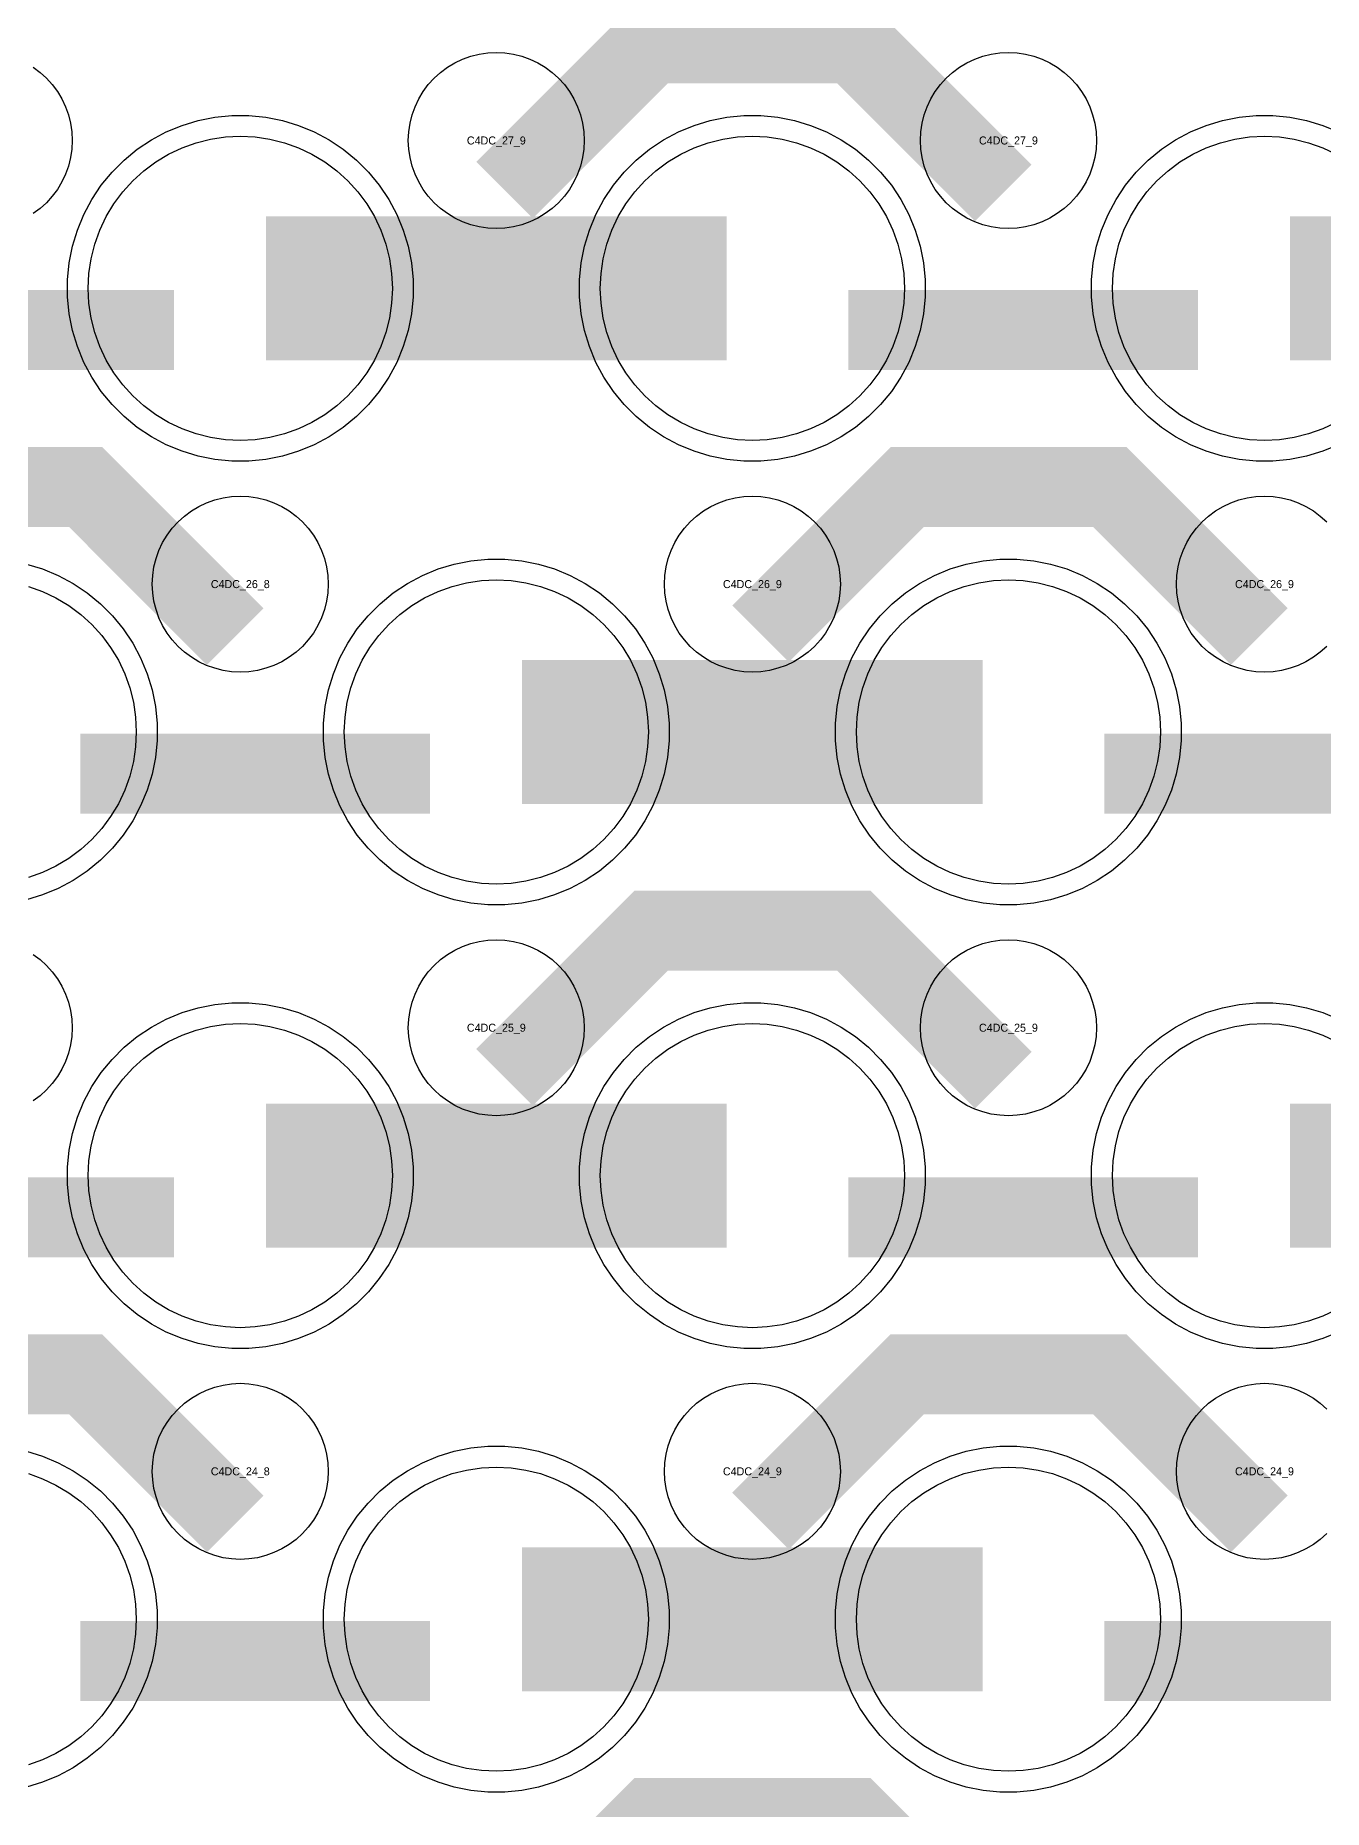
# Model space of a CAD drawing. Extents: x -11880 to 11880, y -14992 to 14992.
# Drawn here: x -9264 to -8862, y -11573 to -11019 of the extents above; entities that cross this region are included whole.
import ezdxf
from ezdxf.enums import TextEntityAlignment as Align

# ---------------------------------------------------------------- set-up
doc = ezdxf.new("R2010")
doc.units = 0
doc.header["$MEASUREMENT"] = 0
for name, color, linetype in [('GDS_775_DT_237', 138, 'CONTINUOUS'), ('RDL1_FS', 34, 'CONTINUOUS'), ('RDL_BS', 160, 'CONTINUOUS')]:
    doc.layers.add(name, color=color, linetype=linetype)

msp = doc.modelspace()

# ---------------------------------------------------------------- linework, layer by layer
at = {"layer": 'RDL1_FS', "color": 240, "true_color": 0xed1f24}
for points in [[(-9200, -11145.844), (-9204.657, -11145.615), (-9209.268, -11144.931), (-9213.791, -11143.799), (-9218.181, -11142.227), (-9222.395, -11140.235), (-9226.395, -11137.837), (-9230.14, -11135.059), (-9233.594, -11131.929), (-9236.724, -11128.475), (-9239.502, -11124.73), (-9241.9, -11120.73), (-9243.892, -11116.516), (-9245.464, -11112.126), (-9246.596, -11107.603), (-9247.28, -11102.992), (-9247.509, -11098.335), (-9247.28, -11093.678), (-9246.596, -11089.067), (-9245.464, -11084.544), (-9243.892, -11080.154), (-9241.9, -11075.94), (-9239.502, -11071.94), (-9236.724, -11068.195), (-9233.594, -11064.741), (-9230.14, -11061.611), (-9226.395, -11058.833), (-9222.395, -11056.435), (-9218.181, -11054.443), (-9213.791, -11052.871), (-9209.268, -11051.739), (-9204.657, -11051.055), (-9200, -11050.826), (-9195.343, -11051.055), (-9190.732, -11051.739), (-9186.209, -11052.871), (-9181.819, -11054.443), (-9177.605, -11056.435), (-9173.605, -11058.833), (-9169.86, -11061.611), (-9166.406, -11064.741), (-9163.276, -11068.195), (-9160.498, -11071.94), (-9158.1, -11075.94), (-9156.108, -11080.154), (-9154.536, -11084.544), (-9153.404, -11089.067), (-9152.72, -11093.678), (-9152.491, -11098.335), (-9152.72, -11102.992), (-9153.404, -11107.603), (-9154.536, -11112.126), (-9156.108, -11116.516), (-9158.1, -11120.73), (-9160.498, -11124.73), (-9163.276, -11128.475), (-9166.406, -11131.929), (-9169.86, -11135.059), (-9173.605, -11137.837), (-9177.605, -11140.235), (-9181.819, -11142.227), (-9186.209, -11143.799), (-9190.732, -11144.931), (-9195.343, -11145.615)], [(-9040, -11145.844), (-9044.657, -11145.615), (-9049.268, -11144.931), (-9053.791, -11143.799), (-9058.181, -11142.227), (-9062.395, -11140.235), (-9066.395, -11137.837), (-9070.14, -11135.059), (-9073.594, -11131.929), (-9076.724, -11128.475), (-9079.502, -11124.73), (-9081.9, -11120.73), (-9083.892, -11116.516), (-9085.464, -11112.126), (-9086.596, -11107.603), (-9087.28, -11102.992), (-9087.509, -11098.335), (-9087.28, -11093.678), (-9086.596, -11089.067), (-9085.464, -11084.544), (-9083.892, -11080.154), (-9081.9, -11075.94), (-9079.502, -11071.94), (-9076.724, -11068.195), (-9073.594, -11064.741), (-9070.14, -11061.611), (-9066.395, -11058.833), (-9062.395, -11056.435), (-9058.181, -11054.443), (-9053.791, -11052.871), (-9049.268, -11051.739), (-9044.657, -11051.055), (-9040, -11050.826), (-9035.343, -11051.055), (-9030.732, -11051.739), (-9026.209, -11052.871), (-9021.819, -11054.443), (-9017.605, -11056.435), (-9013.605, -11058.833), (-9009.86, -11061.611), (-9006.406, -11064.741), (-9003.276, -11068.195), (-9000.498, -11071.94), (-8998.1, -11075.94), (-8996.108, -11080.154), (-8994.536, -11084.544), (-8993.404, -11089.067), (-8992.72, -11093.678), (-8992.491, -11098.335), (-8992.72, -11102.992), (-8993.404, -11107.603), (-8994.536, -11112.126), (-8996.108, -11116.516), (-8998.1, -11120.73), (-9000.498, -11124.73), (-9003.276, -11128.475), (-9006.406, -11131.929), (-9009.86, -11135.059), (-9013.605, -11137.837), (-9017.605, -11140.235), (-9021.819, -11142.227), (-9026.209, -11143.799), (-9030.732, -11144.931), (-9035.343, -11145.615)], [(-9120, -11284.409), (-9124.657, -11284.18), (-9129.268, -11283.496), (-9133.791, -11282.364), (-9138.181, -11280.792), (-9142.395, -11278.8), (-9146.395, -11276.402), (-9150.14, -11273.624), (-9153.594, -11270.494), (-9156.724, -11267.04), (-9159.502, -11263.295), (-9161.9, -11259.295), (-9163.892, -11255.081), (-9165.464, -11250.691), (-9166.596, -11246.168), (-9167.28, -11241.557), (-9167.509, -11236.9), (-9167.28, -11232.243), (-9166.596, -11227.632), (-9165.464, -11223.109), (-9163.892, -11218.719), (-9161.9, -11214.505), (-9159.502, -11210.505), (-9156.724, -11206.76), (-9153.594, -11203.306), (-9150.14, -11200.176), (-9146.395, -11197.398), (-9142.395, -11195), (-9138.181, -11193.008), (-9133.791, -11191.436), (-9129.268, -11190.304), (-9124.657, -11189.62), (-9120, -11189.391), (-9115.343, -11189.62), (-9110.732, -11190.304), (-9106.209, -11191.436), (-9101.819, -11193.008), (-9097.605, -11195), (-9093.605, -11197.398), (-9089.86, -11200.176), (-9086.406, -11203.306), (-9083.276, -11206.76), (-9080.498, -11210.505), (-9078.1, -11214.505), (-9076.108, -11218.719), (-9074.536, -11223.109), (-9073.404, -11227.632), (-9072.72, -11232.243), (-9072.491, -11236.9), (-9072.72, -11241.557), (-9073.404, -11246.168), (-9074.536, -11250.691), (-9076.108, -11255.081), (-9078.1, -11259.295), (-9080.498, -11263.295), (-9083.276, -11267.04), (-9086.406, -11270.494), (-9089.86, -11273.624), (-9093.605, -11276.402), (-9097.605, -11278.8), (-9101.819, -11280.792), (-9106.209, -11282.364), (-9110.732, -11283.496), (-9115.343, -11284.18)], [(-8960, -11284.409), (-8964.657, -11284.18), (-8969.268, -11283.496), (-8973.791, -11282.364), (-8978.181, -11280.792), (-8982.395, -11278.8), (-8986.395, -11276.402), (-8990.14, -11273.624), (-8993.594, -11270.494), (-8996.724, -11267.04), (-8999.502, -11263.295), (-9001.9, -11259.295), (-9003.892, -11255.081), (-9005.464, -11250.691), (-9006.596, -11246.168), (-9007.28, -11241.557), (-9007.509, -11236.9), (-9007.28, -11232.243), (-9006.596, -11227.632), (-9005.464, -11223.109), (-9003.892, -11218.719), (-9001.9, -11214.505), (-8999.502, -11210.505), (-8996.724, -11206.76), (-8993.594, -11203.306), (-8990.14, -11200.176), (-8986.395, -11197.398), (-8982.395, -11195), (-8978.181, -11193.008), (-8973.791, -11191.436), (-8969.268, -11190.304), (-8964.657, -11189.62), (-8960, -11189.391), (-8955.343, -11189.62), (-8950.732, -11190.304), (-8946.209, -11191.436), (-8941.819, -11193.008), (-8937.605, -11195), (-8933.605, -11197.398), (-8929.86, -11200.176), (-8926.406, -11203.306), (-8923.276, -11206.76), (-8920.498, -11210.505), (-8918.1, -11214.505), (-8916.108, -11218.719), (-8914.536, -11223.109), (-8913.404, -11227.632), (-8912.72, -11232.243), (-8912.491, -11236.9), (-8912.72, -11241.557), (-8913.404, -11246.168), (-8914.536, -11250.691), (-8916.108, -11255.081), (-8918.1, -11259.295), (-8920.498, -11263.295), (-8923.276, -11267.04), (-8926.406, -11270.494), (-8929.86, -11273.624), (-8933.605, -11276.402), (-8937.605, -11278.8), (-8941.819, -11280.792), (-8946.209, -11282.364), (-8950.732, -11283.496), (-8955.343, -11284.18)], [(-9200, -11422.969), (-9204.657, -11422.74), (-9209.268, -11422.056), (-9213.791, -11420.924), (-9218.181, -11419.352), (-9222.395, -11417.36), (-9226.395, -11414.962), (-9230.14, -11412.184), (-9233.594, -11409.054), (-9236.724, -11405.6), (-9239.502, -11401.855), (-9241.9, -11397.855), (-9243.892, -11393.641), (-9245.464, -11389.251), (-9246.596, -11384.728), (-9247.28, -11380.117), (-9247.509, -11375.46), (-9247.28, -11370.803), (-9246.596, -11366.192), (-9245.464, -11361.669), (-9243.892, -11357.279), (-9241.9, -11353.065), (-9239.502, -11349.065), (-9236.724, -11345.32), (-9233.594, -11341.866), (-9230.14, -11338.736), (-9226.395, -11335.958), (-9222.395, -11333.56), (-9218.181, -11331.568), (-9213.791, -11329.996), (-9209.268, -11328.864), (-9204.657, -11328.18), (-9200, -11327.951), (-9195.343, -11328.18), (-9190.732, -11328.864), (-9186.209, -11329.996), (-9181.819, -11331.568), (-9177.605, -11333.56), (-9173.605, -11335.958), (-9169.86, -11338.736), (-9166.406, -11341.866), (-9163.276, -11345.32), (-9160.498, -11349.065), (-9158.1, -11353.065), (-9156.108, -11357.279), (-9154.536, -11361.669), (-9153.404, -11366.192), (-9152.72, -11370.803), (-9152.491, -11375.46), (-9152.72, -11380.117), (-9153.404, -11384.728), (-9154.536, -11389.251), (-9156.108, -11393.641), (-9158.1, -11397.855), (-9160.498, -11401.855), (-9163.276, -11405.6), (-9166.406, -11409.054), (-9169.86, -11412.184), (-9173.605, -11414.962), (-9177.605, -11417.36), (-9181.819, -11419.352), (-9186.209, -11420.924), (-9190.732, -11422.056), (-9195.343, -11422.74)], [(-9040, -11422.969), (-9044.657, -11422.74), (-9049.268, -11422.056), (-9053.791, -11420.924), (-9058.181, -11419.352), (-9062.395, -11417.36), (-9066.395, -11414.962), (-9070.14, -11412.184), (-9073.594, -11409.054), (-9076.724, -11405.6), (-9079.502, -11401.855), (-9081.9, -11397.855), (-9083.892, -11393.641), (-9085.464, -11389.251), (-9086.596, -11384.728), (-9087.28, -11380.117), (-9087.509, -11375.46), (-9087.28, -11370.803), (-9086.596, -11366.192), (-9085.464, -11361.669), (-9083.892, -11357.279), (-9081.9, -11353.065), (-9079.502, -11349.065), (-9076.724, -11345.32), (-9073.594, -11341.866), (-9070.14, -11338.736), (-9066.395, -11335.958), (-9062.395, -11333.56), (-9058.181, -11331.568), (-9053.791, -11329.996), (-9049.268, -11328.864), (-9044.657, -11328.18), (-9040, -11327.951), (-9035.343, -11328.18), (-9030.732, -11328.864), (-9026.209, -11329.996), (-9021.819, -11331.568), (-9017.605, -11333.56), (-9013.605, -11335.958), (-9009.86, -11338.736), (-9006.406, -11341.866), (-9003.276, -11345.32), (-9000.498, -11349.065), (-8998.1, -11353.065), (-8996.108, -11357.279), (-8994.536, -11361.669), (-8993.404, -11366.192), (-8992.72, -11370.803), (-8992.491, -11375.46), (-8992.72, -11380.117), (-8993.404, -11384.728), (-8994.536, -11389.251), (-8996.108, -11393.641), (-8998.1, -11397.855), (-9000.498, -11401.855), (-9003.276, -11405.6), (-9006.406, -11409.054), (-9009.86, -11412.184), (-9013.605, -11414.962), (-9017.605, -11417.36), (-9021.819, -11419.352), (-9026.209, -11420.924), (-9030.732, -11422.056), (-9035.343, -11422.74)], [(-9120, -11561.534), (-9124.657, -11561.305), (-9129.268, -11560.621), (-9133.791, -11559.489), (-9138.181, -11557.917), (-9142.395, -11555.925), (-9146.395, -11553.527), (-9150.14, -11550.749), (-9153.594, -11547.619), (-9156.724, -11544.165), (-9159.502, -11540.42), (-9161.9, -11536.42), (-9163.892, -11532.206), (-9165.464, -11527.816), (-9166.596, -11523.293), (-9167.28, -11518.682), (-9167.509, -11514.025), (-9167.28, -11509.368), (-9166.596, -11504.757), (-9165.464, -11500.234), (-9163.892, -11495.844), (-9161.9, -11491.63), (-9159.502, -11487.63), (-9156.724, -11483.885), (-9153.594, -11480.431), (-9150.14, -11477.301), (-9146.395, -11474.523), (-9142.395, -11472.125), (-9138.181, -11470.133), (-9133.791, -11468.561), (-9129.268, -11467.429), (-9124.657, -11466.745), (-9120, -11466.516), (-9115.343, -11466.745), (-9110.732, -11467.429), (-9106.209, -11468.561), (-9101.819, -11470.133), (-9097.605, -11472.125), (-9093.605, -11474.523), (-9089.86, -11477.301), (-9086.406, -11480.431), (-9083.276, -11483.885), (-9080.498, -11487.63), (-9078.1, -11491.63), (-9076.108, -11495.844), (-9074.536, -11500.234), (-9073.404, -11504.757), (-9072.72, -11509.368), (-9072.491, -11514.025), (-9072.72, -11518.682), (-9073.404, -11523.293), (-9074.536, -11527.816), (-9076.108, -11532.206), (-9078.1, -11536.42), (-9080.498, -11540.42), (-9083.276, -11544.165), (-9086.406, -11547.619), (-9089.86, -11550.749), (-9093.605, -11553.527), (-9097.605, -11555.925), (-9101.819, -11557.917), (-9106.209, -11559.489), (-9110.732, -11560.621), (-9115.343, -11561.305)], [(-8960, -11561.534), (-8964.657, -11561.305), (-8969.268, -11560.621), (-8973.791, -11559.489), (-8978.181, -11557.917), (-8982.395, -11555.925), (-8986.395, -11553.527), (-8990.14, -11550.749), (-8993.594, -11547.619), (-8996.724, -11544.165), (-8999.502, -11540.42), (-9001.9, -11536.42), (-9003.892, -11532.206), (-9005.464, -11527.816), (-9006.596, -11523.293), (-9007.28, -11518.682), (-9007.509, -11514.025), (-9007.28, -11509.368), (-9006.596, -11504.757), (-9005.464, -11500.234), (-9003.892, -11495.844), (-9001.9, -11491.63), (-8999.502, -11487.63), (-8996.724, -11483.885), (-8993.594, -11480.431), (-8990.14, -11477.301), (-8986.395, -11474.523), (-8982.395, -11472.125), (-8978.181, -11470.133), (-8973.791, -11468.561), (-8969.268, -11467.429), (-8964.657, -11466.745), (-8960, -11466.516), (-8955.343, -11466.745), (-8950.732, -11467.429), (-8946.209, -11468.561), (-8941.819, -11470.133), (-8937.605, -11472.125), (-8933.605, -11474.523), (-8929.86, -11477.301), (-8926.406, -11480.431), (-8923.276, -11483.885), (-8920.498, -11487.63), (-8918.1, -11491.63), (-8916.108, -11495.844), (-8914.536, -11500.234), (-8913.404, -11504.757), (-8912.72, -11509.368), (-8912.491, -11514.025), (-8912.72, -11518.682), (-8913.404, -11523.293), (-8914.536, -11527.816), (-8916.108, -11532.206), (-8918.1, -11536.42), (-8920.498, -11540.42), (-8923.276, -11544.165), (-8926.406, -11547.619), (-8929.86, -11550.749), (-8933.605, -11553.527), (-8937.605, -11555.925), (-8941.819, -11557.917), (-8946.209, -11559.489), (-8950.732, -11560.621), (-8955.343, -11561.305)]]:
    msp.add_lwpolyline(points, close=True, dxfattribs=at)
for points in [[(-8857.605, -11140.235), (-8861.819, -11142.227), (-8866.209, -11143.799), (-8870.732, -11144.931), (-8875.343, -11145.615), (-8880, -11145.844), (-8884.657, -11145.615), (-8889.268, -11144.931), (-8893.791, -11143.799), (-8898.181, -11142.227), (-8902.395, -11140.235), (-8906.395, -11137.837), (-8910.14, -11135.059), (-8913.594, -11131.929), (-8916.724, -11128.475), (-8919.502, -11124.73), (-8921.9, -11120.73), (-8923.892, -11116.516), (-8925.464, -11112.126), (-8926.596, -11107.603), (-8927.28, -11102.992), (-8927.509, -11098.335), (-8927.28, -11093.678), (-8926.596, -11089.067), (-8925.464, -11084.544), (-8923.892, -11080.154), (-8921.9, -11075.94), (-8919.502, -11071.94), (-8916.724, -11068.195), (-8913.594, -11064.741), (-8910.14, -11061.611), (-8906.395, -11058.833), (-8902.395, -11056.435), (-8898.181, -11054.443), (-8893.791, -11052.871), (-8889.268, -11051.739), (-8884.657, -11051.055), (-8880, -11050.826), (-8875.343, -11051.055), (-8870.732, -11051.739), (-8866.209, -11052.871), (-8861.819, -11054.443), (-8857.605, -11056.435)], [(-9266.209, -11191.436), (-9261.819, -11193.008), (-9257.605, -11195), (-9253.605, -11197.398), (-9249.86, -11200.176), (-9246.406, -11203.306), (-9243.276, -11206.76), (-9240.498, -11210.505), (-9238.1, -11214.505), (-9236.108, -11218.719), (-9234.536, -11223.109), (-9233.404, -11227.632), (-9232.72, -11232.243), (-9232.491, -11236.9), (-9232.72, -11241.557), (-9233.404, -11246.168), (-9234.536, -11250.691), (-9236.108, -11255.081), (-9238.1, -11259.295), (-9240.498, -11263.295), (-9243.276, -11267.04), (-9246.406, -11270.494), (-9249.86, -11273.624), (-9253.605, -11276.402), (-9257.605, -11278.8), (-9261.819, -11280.792), (-9266.209, -11282.364)], [(-8857.605, -11417.36), (-8861.819, -11419.352), (-8866.209, -11420.924), (-8870.732, -11422.056), (-8875.343, -11422.74), (-8880, -11422.969), (-8884.657, -11422.74), (-8889.268, -11422.056), (-8893.791, -11420.924), (-8898.181, -11419.352), (-8902.395, -11417.36), (-8906.395, -11414.962), (-8910.14, -11412.184), (-8913.594, -11409.054), (-8916.724, -11405.6), (-8919.502, -11401.855), (-8921.9, -11397.855), (-8923.892, -11393.641), (-8925.464, -11389.251), (-8926.596, -11384.728), (-8927.28, -11380.117), (-8927.509, -11375.46), (-8927.28, -11370.803), (-8926.596, -11366.192), (-8925.464, -11361.669), (-8923.892, -11357.279), (-8921.9, -11353.065), (-8919.502, -11349.065), (-8916.724, -11345.32), (-8913.594, -11341.866), (-8910.14, -11338.736), (-8906.395, -11335.958), (-8902.395, -11333.56), (-8898.181, -11331.568), (-8893.791, -11329.996), (-8889.268, -11328.864), (-8884.657, -11328.18), (-8880, -11327.951), (-8875.343, -11328.18), (-8870.732, -11328.864), (-8866.209, -11329.996), (-8861.819, -11331.568), (-8857.605, -11333.56)], [(-9266.209, -11468.561), (-9261.819, -11470.133), (-9257.605, -11472.125), (-9253.605, -11474.523), (-9249.86, -11477.301), (-9246.406, -11480.431), (-9243.276, -11483.885), (-9240.498, -11487.63), (-9238.1, -11491.63), (-9236.108, -11495.844), (-9234.536, -11500.234), (-9233.404, -11504.757), (-9232.72, -11509.368), (-9232.491, -11514.025), (-9232.72, -11518.682), (-9233.404, -11523.293), (-9234.536, -11527.816), (-9236.108, -11532.206), (-9238.1, -11536.42), (-9240.498, -11540.42), (-9243.276, -11544.165), (-9246.406, -11547.619), (-9249.86, -11550.749), (-9253.605, -11553.527), (-9257.605, -11555.925), (-9261.819, -11557.917), (-9266.209, -11559.489)]]:
    msp.add_lwpolyline(points, dxfattribs=at)
for points in [[(-9191.998, -11098.335, 45, 45, 0), (-9119.998, -11098.335, 45, 45, 0)], [(-9119.998, -11098.335, 45, 45, 0), (-9047.998, -11098.335, 45, 45, 0)], [(-8871.998, -11098.335, 45, 45, 0), (-8799.998, -11098.335, 45, 45, 0)], [(-9111.998, -11236.9, 45, 45, 0), (-9039.998, -11236.9, 45, 45, 0)], [(-9039.998, -11236.9, 45, 45, 0), (-8967.998, -11236.9, 45, 45, 0)], [(-9191.998, -11375.46, 45, 45, 0), (-9119.998, -11375.46, 45, 45, 0)], [(-9119.998, -11375.46, 45, 45, 0), (-9047.998, -11375.46, 45, 45, 0)], [(-8871.998, -11375.46, 45, 45, 0), (-8799.998, -11375.46, 45, 45, 0)], [(-9111.998, -11514.025, 45, 45, 0), (-9039.998, -11514.025, 45, 45, 0)], [(-9039.998, -11514.025, 45, 45, 0), (-8967.998, -11514.025, 45, 45, 0)]]:
    msp.add_lwpolyline(points, format="xyseb", dxfattribs=at)
at = {"layer": 'RDL_BS'}
for points in [[(-9117.438, -11067.649, 25, 25, 0), (-9071.623, -11021.834, 25, 25, 0), (-9038.07, -11021.834, 25, 25, 0)], [(-8961.599, -11068.548, 25, 25, 0), (-9008.313, -11021.834, 25, 25, 0), (-9038.071, -11021.834, 25, 25, 0)], [(-9201.599, -11207.113, 25, 25, 0), (-9248.313, -11160.399, 25, 25, 0), (-9278.071, -11160.399, 25, 25, 0)], [(-9037.438, -11206.214, 25, 25, 0), (-8991.623, -11160.399, 25, 25, 0), (-8958.07, -11160.399, 25, 25, 0)], [(-8881.599, -11207.113, 25, 25, 0), (-8928.313, -11160.399, 25, 25, 0), (-8958.071, -11160.399, 25, 25, 0)], [(-9117.438, -11344.774, 25, 25, 0), (-9071.623, -11298.959, 25, 25, 0), (-9038.07, -11298.959, 25, 25, 0)], [(-8961.599, -11345.673, 25, 25, 0), (-9008.313, -11298.959, 25, 25, 0), (-9038.071, -11298.959, 25, 25, 0)], [(-9201.599, -11484.238, 25, 25, 0), (-9248.313, -11437.524, 25, 25, 0), (-9278.071, -11437.524, 25, 25, 0)], [(-9037.438, -11483.339, 25, 25, 0), (-8991.623, -11437.524, 25, 25, 0), (-8958.07, -11437.524, 25, 25, 0)], [(-8881.599, -11484.238, 25, 25, 0), (-8928.313, -11437.524, 25, 25, 0), (-8958.071, -11437.524, 25, 25, 0)], [(-9117.438, -11621.904, 25, 25, 0), (-9071.623, -11576.089, 25, 25, 0), (-9038.07, -11576.089, 25, 25, 0)], [(-8961.599, -11622.803, 25, 25, 0), (-9008.313, -11576.089, 25, 25, 0), (-9038.071, -11576.089, 25, 25, 0)]]:
    msp.add_lwpolyline(points, format="xyseb", dxfattribs=at)
for points in [[(-9120, -11079.641), (-9122.693, -11079.509), (-9125.365, -11079.113), (-9127.984, -11078.456), (-9130.519, -11077.549), (-9132.956, -11076.397), (-9135.28, -11075.004), (-9137.443, -11073.401), (-9139.442, -11071.589), (-9141.254, -11069.59), (-9142.857, -11067.427), (-9144.25, -11065.103), (-9145.402, -11062.666), (-9146.309, -11060.131), (-9146.966, -11057.512), (-9147.362, -11054.84), (-9147.494, -11052.147), (-9147.362, -11049.454), (-9146.966, -11046.782), (-9146.309, -11044.163), (-9145.402, -11041.628), (-9144.25, -11039.191), (-9142.857, -11036.867), (-9141.254, -11034.704), (-9139.442, -11032.705), (-9137.443, -11030.893), (-9135.28, -11029.29), (-9132.956, -11027.897), (-9130.519, -11026.745), (-9127.984, -11025.838), (-9125.365, -11025.181), (-9122.693, -11024.785), (-9120, -11024.653), (-9117.307, -11024.785), (-9114.635, -11025.181), (-9112.016, -11025.838), (-9109.481, -11026.745), (-9107.044, -11027.897), (-9104.72, -11029.29), (-9102.557, -11030.893), (-9100.558, -11032.705), (-9098.746, -11034.704), (-9097.143, -11036.867), (-9095.75, -11039.191), (-9094.598, -11041.628), (-9093.691, -11044.163), (-9093.034, -11046.782), (-9092.638, -11049.454), (-9092.506, -11052.147), (-9092.638, -11054.84), (-9093.034, -11057.512), (-9093.691, -11060.131), (-9094.598, -11062.666), (-9095.75, -11065.103), (-9097.143, -11067.427), (-9098.746, -11069.59), (-9100.558, -11071.589), (-9102.557, -11073.401), (-9104.72, -11075.004), (-9107.044, -11076.397), (-9109.481, -11077.549), (-9112.016, -11078.456), (-9114.635, -11079.113), (-9117.307, -11079.509)], [(-8960, -11079.641), (-8962.693, -11079.509), (-8965.365, -11079.113), (-8967.984, -11078.456), (-8970.519, -11077.549), (-8972.956, -11076.397), (-8975.28, -11075.004), (-8977.443, -11073.401), (-8979.442, -11071.589), (-8981.254, -11069.59), (-8982.857, -11067.427), (-8984.25, -11065.103), (-8985.402, -11062.666), (-8986.309, -11060.131), (-8986.966, -11057.512), (-8987.362, -11054.84), (-8987.494, -11052.147), (-8987.362, -11049.454), (-8986.966, -11046.782), (-8986.309, -11044.163), (-8985.402, -11041.628), (-8984.25, -11039.191), (-8982.857, -11036.867), (-8981.254, -11034.704), (-8979.442, -11032.705), (-8977.443, -11030.893), (-8975.28, -11029.29), (-8972.956, -11027.897), (-8970.519, -11026.745), (-8967.984, -11025.838), (-8965.365, -11025.181), (-8962.693, -11024.785), (-8960, -11024.653), (-8957.307, -11024.785), (-8954.635, -11025.181), (-8952.016, -11025.838), (-8949.481, -11026.745), (-8947.044, -11027.897), (-8944.72, -11029.29), (-8942.557, -11030.893), (-8940.558, -11032.705), (-8938.746, -11034.704), (-8937.143, -11036.867), (-8935.75, -11039.191), (-8934.598, -11041.628), (-8933.691, -11044.163), (-8933.034, -11046.782), (-8932.638, -11049.454), (-8932.506, -11052.147), (-8932.638, -11054.84), (-8933.034, -11057.512), (-8933.691, -11060.131), (-8934.598, -11062.666), (-8935.75, -11065.103), (-8937.143, -11067.427), (-8938.746, -11069.59), (-8940.558, -11071.589), (-8942.557, -11073.401), (-8944.72, -11075.004), (-8947.044, -11076.397), (-8949.481, -11077.549), (-8952.016, -11078.456), (-8954.635, -11079.113), (-8957.307, -11079.509)], [(-9200, -11218.206), (-9202.693, -11218.074), (-9205.365, -11217.678), (-9207.984, -11217.021), (-9210.519, -11216.114), (-9212.956, -11214.962), (-9215.28, -11213.569), (-9217.443, -11211.966), (-9219.442, -11210.154), (-9221.254, -11208.155), (-9222.857, -11205.992), (-9224.25, -11203.668), (-9225.402, -11201.231), (-9226.309, -11198.696), (-9226.966, -11196.077), (-9227.362, -11193.405), (-9227.494, -11190.712), (-9227.362, -11188.019), (-9226.966, -11185.347), (-9226.309, -11182.728), (-9225.402, -11180.193), (-9224.25, -11177.756), (-9222.857, -11175.432), (-9221.254, -11173.269), (-9219.442, -11171.27), (-9217.443, -11169.458), (-9215.28, -11167.855), (-9212.956, -11166.462), (-9210.519, -11165.31), (-9207.984, -11164.403), (-9205.365, -11163.746), (-9202.693, -11163.35), (-9200, -11163.218), (-9197.307, -11163.35), (-9194.635, -11163.746), (-9192.016, -11164.403), (-9189.481, -11165.31), (-9187.044, -11166.462), (-9184.72, -11167.855), (-9182.557, -11169.458), (-9180.558, -11171.27), (-9178.746, -11173.269), (-9177.143, -11175.432), (-9175.75, -11177.756), (-9174.598, -11180.193), (-9173.691, -11182.728), (-9173.034, -11185.347), (-9172.638, -11188.019), (-9172.506, -11190.712), (-9172.638, -11193.405), (-9173.034, -11196.077), (-9173.691, -11198.696), (-9174.598, -11201.231), (-9175.75, -11203.668), (-9177.143, -11205.992), (-9178.746, -11208.155), (-9180.558, -11210.154), (-9182.557, -11211.966), (-9184.72, -11213.569), (-9187.044, -11214.962), (-9189.481, -11216.114), (-9192.016, -11217.021), (-9194.635, -11217.678), (-9197.307, -11218.074)], [(-9040, -11218.206), (-9042.693, -11218.074), (-9045.365, -11217.678), (-9047.984, -11217.021), (-9050.519, -11216.114), (-9052.956, -11214.962), (-9055.28, -11213.569), (-9057.443, -11211.966), (-9059.442, -11210.154), (-9061.254, -11208.155), (-9062.857, -11205.992), (-9064.25, -11203.668), (-9065.402, -11201.231), (-9066.309, -11198.696), (-9066.966, -11196.077), (-9067.362, -11193.405), (-9067.494, -11190.712), (-9067.362, -11188.019), (-9066.966, -11185.347), (-9066.309, -11182.728), (-9065.402, -11180.193), (-9064.25, -11177.756), (-9062.857, -11175.432), (-9061.254, -11173.269), (-9059.442, -11171.27), (-9057.443, -11169.458), (-9055.28, -11167.855), (-9052.956, -11166.462), (-9050.519, -11165.31), (-9047.984, -11164.403), (-9045.365, -11163.746), (-9042.693, -11163.35), (-9040, -11163.218), (-9037.307, -11163.35), (-9034.635, -11163.746), (-9032.016, -11164.403), (-9029.481, -11165.31), (-9027.044, -11166.462), (-9024.72, -11167.855), (-9022.557, -11169.458), (-9020.558, -11171.27), (-9018.746, -11173.269), (-9017.143, -11175.432), (-9015.75, -11177.756), (-9014.598, -11180.193), (-9013.691, -11182.728), (-9013.034, -11185.347), (-9012.638, -11188.019), (-9012.506, -11190.712), (-9012.638, -11193.405), (-9013.034, -11196.077), (-9013.691, -11198.696), (-9014.598, -11201.231), (-9015.75, -11203.668), (-9017.143, -11205.992), (-9018.746, -11208.155), (-9020.558, -11210.154), (-9022.557, -11211.966), (-9024.72, -11213.569), (-9027.044, -11214.962), (-9029.481, -11216.114), (-9032.016, -11217.021), (-9034.635, -11217.678), (-9037.307, -11218.074)], [(-9120, -11356.766), (-9122.693, -11356.634), (-9125.365, -11356.238), (-9127.984, -11355.581), (-9130.519, -11354.674), (-9132.956, -11353.522), (-9135.28, -11352.129), (-9137.443, -11350.526), (-9139.442, -11348.714), (-9141.254, -11346.715), (-9142.857, -11344.552), (-9144.25, -11342.228), (-9145.402, -11339.791), (-9146.309, -11337.256), (-9146.966, -11334.637), (-9147.362, -11331.965), (-9147.494, -11329.272), (-9147.362, -11326.579), (-9146.966, -11323.907), (-9146.309, -11321.288), (-9145.402, -11318.753), (-9144.25, -11316.316), (-9142.857, -11313.992), (-9141.254, -11311.829), (-9139.442, -11309.83), (-9137.443, -11308.018), (-9135.28, -11306.415), (-9132.956, -11305.022), (-9130.519, -11303.87), (-9127.984, -11302.963), (-9125.365, -11302.306), (-9122.693, -11301.91), (-9120, -11301.778), (-9117.307, -11301.91), (-9114.635, -11302.306), (-9112.016, -11302.963), (-9109.481, -11303.87), (-9107.044, -11305.022), (-9104.72, -11306.415), (-9102.557, -11308.018), (-9100.558, -11309.83), (-9098.746, -11311.829), (-9097.143, -11313.992), (-9095.75, -11316.316), (-9094.598, -11318.753), (-9093.691, -11321.288), (-9093.034, -11323.907), (-9092.638, -11326.579), (-9092.506, -11329.272), (-9092.638, -11331.965), (-9093.034, -11334.637), (-9093.691, -11337.256), (-9094.598, -11339.791), (-9095.75, -11342.228), (-9097.143, -11344.552), (-9098.746, -11346.715), (-9100.558, -11348.714), (-9102.557, -11350.526), (-9104.72, -11352.129), (-9107.044, -11353.522), (-9109.481, -11354.674), (-9112.016, -11355.581), (-9114.635, -11356.238), (-9117.307, -11356.634)], [(-8960, -11356.766), (-8962.693, -11356.634), (-8965.365, -11356.238), (-8967.984, -11355.581), (-8970.519, -11354.674), (-8972.956, -11353.522), (-8975.28, -11352.129), (-8977.443, -11350.526), (-8979.442, -11348.714), (-8981.254, -11346.715), (-8982.857, -11344.552), (-8984.25, -11342.228), (-8985.402, -11339.791), (-8986.309, -11337.256), (-8986.966, -11334.637), (-8987.362, -11331.965), (-8987.494, -11329.272), (-8987.362, -11326.579), (-8986.966, -11323.907), (-8986.309, -11321.288), (-8985.402, -11318.753), (-8984.25, -11316.316), (-8982.857, -11313.992), (-8981.254, -11311.829), (-8979.442, -11309.83), (-8977.443, -11308.018), (-8975.28, -11306.415), (-8972.956, -11305.022), (-8970.519, -11303.87), (-8967.984, -11302.963), (-8965.365, -11302.306), (-8962.693, -11301.91), (-8960, -11301.778), (-8957.307, -11301.91), (-8954.635, -11302.306), (-8952.016, -11302.963), (-8949.481, -11303.87), (-8947.044, -11305.022), (-8944.72, -11306.415), (-8942.557, -11308.018), (-8940.558, -11309.83), (-8938.746, -11311.829), (-8937.143, -11313.992), (-8935.75, -11316.316), (-8934.598, -11318.753), (-8933.691, -11321.288), (-8933.034, -11323.907), (-8932.638, -11326.579), (-8932.506, -11329.272), (-8932.638, -11331.965), (-8933.034, -11334.637), (-8933.691, -11337.256), (-8934.598, -11339.791), (-8935.75, -11342.228), (-8937.143, -11344.552), (-8938.746, -11346.715), (-8940.558, -11348.714), (-8942.557, -11350.526), (-8944.72, -11352.129), (-8947.044, -11353.522), (-8949.481, -11354.674), (-8952.016, -11355.581), (-8954.635, -11356.238), (-8957.307, -11356.634)], [(-9200, -11495.331), (-9202.693, -11495.199), (-9205.365, -11494.803), (-9207.984, -11494.146), (-9210.519, -11493.239), (-9212.956, -11492.087), (-9215.28, -11490.694), (-9217.443, -11489.091), (-9219.442, -11487.279), (-9221.254, -11485.28), (-9222.857, -11483.117), (-9224.25, -11480.793), (-9225.402, -11478.356), (-9226.309, -11475.821), (-9226.966, -11473.202), (-9227.362, -11470.53), (-9227.494, -11467.837), (-9227.362, -11465.144), (-9226.966, -11462.472), (-9226.309, -11459.853), (-9225.402, -11457.318), (-9224.25, -11454.881), (-9222.857, -11452.557), (-9221.254, -11450.394), (-9219.442, -11448.395), (-9217.443, -11446.583), (-9215.28, -11444.98), (-9212.956, -11443.587), (-9210.519, -11442.435), (-9207.984, -11441.528), (-9205.365, -11440.871), (-9202.693, -11440.475), (-9200, -11440.343), (-9197.307, -11440.475), (-9194.635, -11440.871), (-9192.016, -11441.528), (-9189.481, -11442.435), (-9187.044, -11443.587), (-9184.72, -11444.98), (-9182.557, -11446.583), (-9180.558, -11448.395), (-9178.746, -11450.394), (-9177.143, -11452.557), (-9175.75, -11454.881), (-9174.598, -11457.318), (-9173.691, -11459.853), (-9173.034, -11462.472), (-9172.638, -11465.144), (-9172.506, -11467.837), (-9172.638, -11470.53), (-9173.034, -11473.202), (-9173.691, -11475.821), (-9174.598, -11478.356), (-9175.75, -11480.793), (-9177.143, -11483.117), (-9178.746, -11485.28), (-9180.558, -11487.279), (-9182.557, -11489.091), (-9184.72, -11490.694), (-9187.044, -11492.087), (-9189.481, -11493.239), (-9192.016, -11494.146), (-9194.635, -11494.803), (-9197.307, -11495.199)], [(-9040, -11495.331), (-9042.693, -11495.199), (-9045.365, -11494.803), (-9047.984, -11494.146), (-9050.519, -11493.239), (-9052.956, -11492.087), (-9055.28, -11490.694), (-9057.443, -11489.091), (-9059.442, -11487.279), (-9061.254, -11485.28), (-9062.857, -11483.117), (-9064.25, -11480.793), (-9065.402, -11478.356), (-9066.309, -11475.821), (-9066.966, -11473.202), (-9067.362, -11470.53), (-9067.494, -11467.837), (-9067.362, -11465.144), (-9066.966, -11462.472), (-9066.309, -11459.853), (-9065.402, -11457.318), (-9064.25, -11454.881), (-9062.857, -11452.557), (-9061.254, -11450.394), (-9059.442, -11448.395), (-9057.443, -11446.583), (-9055.28, -11444.98), (-9052.956, -11443.587), (-9050.519, -11442.435), (-9047.984, -11441.528), (-9045.365, -11440.871), (-9042.693, -11440.475), (-9040, -11440.343), (-9037.307, -11440.475), (-9034.635, -11440.871), (-9032.016, -11441.528), (-9029.481, -11442.435), (-9027.044, -11443.587), (-9024.72, -11444.98), (-9022.557, -11446.583), (-9020.558, -11448.395), (-9018.746, -11450.394), (-9017.143, -11452.557), (-9015.75, -11454.881), (-9014.598, -11457.318), (-9013.691, -11459.853), (-9013.034, -11462.472), (-9012.638, -11465.144), (-9012.506, -11467.837), (-9012.638, -11470.53), (-9013.034, -11473.202), (-9013.691, -11475.821), (-9014.598, -11478.356), (-9015.75, -11480.793), (-9017.143, -11483.117), (-9018.746, -11485.28), (-9020.558, -11487.279), (-9022.557, -11489.091), (-9024.72, -11490.694), (-9027.044, -11492.087), (-9029.481, -11493.239), (-9032.016, -11494.146), (-9034.635, -11494.803), (-9037.307, -11495.199)]]:
    msp.add_lwpolyline(points, close=True, dxfattribs=at)
for points in [[(-9264.72, -11029.29), (-9262.557, -11030.893), (-9260.558, -11032.705), (-9258.746, -11034.704), (-9257.143, -11036.867), (-9255.75, -11039.191), (-9254.598, -11041.628), (-9253.691, -11044.163), (-9253.034, -11046.782), (-9252.638, -11049.454), (-9252.506, -11052.147), (-9252.638, -11054.84), (-9253.034, -11057.512), (-9253.691, -11060.131), (-9254.598, -11062.666), (-9255.75, -11065.103), (-9257.143, -11067.427), (-9258.746, -11069.59), (-9260.558, -11071.589), (-9262.557, -11073.401), (-9264.72, -11075.004)], [(-8860.558, -11210.154), (-8862.557, -11211.966), (-8864.72, -11213.569), (-8867.044, -11214.962), (-8869.481, -11216.114), (-8872.016, -11217.021), (-8874.635, -11217.678), (-8877.307, -11218.074), (-8880, -11218.206), (-8882.693, -11218.074), (-8885.365, -11217.678), (-8887.984, -11217.021), (-8890.519, -11216.114), (-8892.956, -11214.962), (-8895.28, -11213.569), (-8897.443, -11211.966), (-8899.442, -11210.154), (-8901.254, -11208.155), (-8902.857, -11205.992), (-8904.25, -11203.668), (-8905.402, -11201.231), (-8906.309, -11198.696), (-8906.966, -11196.077), (-8907.362, -11193.405), (-8907.494, -11190.712), (-8907.362, -11188.019), (-8906.966, -11185.347), (-8906.309, -11182.728), (-8905.402, -11180.193), (-8904.25, -11177.756), (-8902.857, -11175.432), (-8901.254, -11173.269), (-8899.442, -11171.27), (-8897.443, -11169.458), (-8895.28, -11167.855), (-8892.956, -11166.462), (-8890.519, -11165.31), (-8887.984, -11164.403), (-8885.365, -11163.746), (-8882.693, -11163.35), (-8880, -11163.218), (-8877.307, -11163.35), (-8874.635, -11163.746), (-8872.016, -11164.403), (-8869.481, -11165.31), (-8867.044, -11166.462), (-8864.72, -11167.855), (-8862.557, -11169.458), (-8860.558, -11171.27)], [(-9264.72, -11306.415), (-9262.557, -11308.018), (-9260.558, -11309.83), (-9258.746, -11311.829), (-9257.143, -11313.992), (-9255.75, -11316.316), (-9254.598, -11318.753), (-9253.691, -11321.288), (-9253.034, -11323.907), (-9252.638, -11326.579), (-9252.506, -11329.272), (-9252.638, -11331.965), (-9253.034, -11334.637), (-9253.691, -11337.256), (-9254.598, -11339.791), (-9255.75, -11342.228), (-9257.143, -11344.552), (-9258.746, -11346.715), (-9260.558, -11348.714), (-9262.557, -11350.526), (-9264.72, -11352.129)], [(-8860.558, -11487.279), (-8862.557, -11489.091), (-8864.72, -11490.694), (-8867.044, -11492.087), (-8869.481, -11493.239), (-8872.016, -11494.146), (-8874.635, -11494.803), (-8877.307, -11495.199), (-8880, -11495.331), (-8882.693, -11495.199), (-8885.365, -11494.803), (-8887.984, -11494.146), (-8890.519, -11493.239), (-8892.956, -11492.087), (-8895.28, -11490.694), (-8897.443, -11489.091), (-8899.442, -11487.279), (-8901.254, -11485.28), (-8902.857, -11483.117), (-8904.25, -11480.793), (-8905.402, -11478.356), (-8906.309, -11475.821), (-8906.966, -11473.202), (-8907.362, -11470.53), (-8907.494, -11467.837), (-8907.362, -11465.144), (-8906.966, -11462.472), (-8906.309, -11459.853), (-8905.402, -11457.318), (-8904.25, -11454.881), (-8902.857, -11452.557), (-8901.254, -11450.394), (-8899.442, -11448.395), (-8897.443, -11446.583), (-8895.28, -11444.98), (-8892.956, -11443.587), (-8890.519, -11442.435), (-8887.984, -11441.528), (-8885.365, -11440.871), (-8882.693, -11440.475), (-8880, -11440.343), (-8877.307, -11440.475), (-8874.635, -11440.871), (-8872.016, -11441.528), (-8869.481, -11442.435), (-8867.044, -11443.587), (-8864.72, -11444.98), (-8862.557, -11446.583), (-8860.558, -11448.395)]]:
    msp.add_lwpolyline(points, dxfattribs=at)
at = {"layer": 'RDL_BS', "color": 240, "true_color": 0xed1f24}
for points in [[(-9202.644, -11152.335), (-9207.938, -11151.818), (-9213.165, -11150.772), (-9218.205, -11149.241), (-9223.115, -11147.21), (-9227.777, -11144.718), (-9232.191, -11141.771), (-9236.292, -11138.409), (-9240.074, -11134.627), (-9243.436, -11130.526), (-9246.383, -11126.112), (-9248.875, -11121.45), (-9250.906, -11116.54), (-9252.437, -11111.5), (-9253.483, -11106.273), (-9254, -11100.979), (-9254, -11095.691), (-9253.483, -11090.397), (-9252.437, -11085.17), (-9250.906, -11080.13), (-9248.875, -11075.22), (-9246.383, -11070.558), (-9243.436, -11066.144), (-9240.074, -11062.043), (-9236.292, -11058.261), (-9232.191, -11054.899), (-9227.777, -11051.952), (-9223.115, -11049.46), (-9218.205, -11047.429), (-9213.165, -11045.898), (-9207.938, -11044.852), (-9202.644, -11044.335), (-9197.356, -11044.335), (-9192.062, -11044.852), (-9186.835, -11045.898), (-9181.795, -11047.429), (-9176.885, -11049.46), (-9172.223, -11051.952), (-9167.809, -11054.899), (-9163.708, -11058.261), (-9159.926, -11062.043), (-9156.564, -11066.144), (-9153.617, -11070.558), (-9151.125, -11075.22), (-9149.094, -11080.13), (-9147.563, -11085.17), (-9146.517, -11090.397), (-9146, -11095.691), (-9146, -11100.979), (-9146.517, -11106.273), (-9147.563, -11111.5), (-9149.094, -11116.54), (-9151.125, -11121.45), (-9153.617, -11126.112), (-9156.564, -11130.526), (-9159.926, -11134.627), (-9163.708, -11138.409), (-9167.809, -11141.771), (-9172.223, -11144.718), (-9176.885, -11147.21), (-9181.795, -11149.241), (-9186.835, -11150.772), (-9192.062, -11151.818), (-9197.356, -11152.335)], [(-9042.644, -11152.335), (-9047.938, -11151.818), (-9053.165, -11150.772), (-9058.205, -11149.241), (-9063.115, -11147.21), (-9067.777, -11144.718), (-9072.191, -11141.771), (-9076.292, -11138.409), (-9080.074, -11134.627), (-9083.436, -11130.526), (-9086.383, -11126.112), (-9088.875, -11121.45), (-9090.906, -11116.54), (-9092.437, -11111.5), (-9093.483, -11106.273), (-9094, -11100.979), (-9094, -11095.691), (-9093.483, -11090.397), (-9092.437, -11085.17), (-9090.906, -11080.13), (-9088.875, -11075.22), (-9086.383, -11070.558), (-9083.436, -11066.144), (-9080.074, -11062.043), (-9076.292, -11058.261), (-9072.191, -11054.899), (-9067.777, -11051.952), (-9063.115, -11049.46), (-9058.205, -11047.429), (-9053.165, -11045.898), (-9047.938, -11044.852), (-9042.644, -11044.335), (-9037.356, -11044.335), (-9032.062, -11044.852), (-9026.835, -11045.898), (-9021.795, -11047.429), (-9016.885, -11049.46), (-9012.223, -11051.952), (-9007.809, -11054.899), (-9003.708, -11058.261), (-8999.926, -11062.043), (-8996.564, -11066.144), (-8993.617, -11070.558), (-8991.125, -11075.22), (-8989.094, -11080.13), (-8987.563, -11085.17), (-8986.517, -11090.397), (-8986, -11095.691), (-8986, -11100.979), (-8986.517, -11106.273), (-8987.563, -11111.5), (-8989.094, -11116.54), (-8991.125, -11121.45), (-8993.617, -11126.112), (-8996.564, -11130.526), (-8999.926, -11134.627), (-9003.708, -11138.409), (-9007.809, -11141.771), (-9012.223, -11144.718), (-9016.885, -11147.21), (-9021.795, -11149.241), (-9026.835, -11150.772), (-9032.062, -11151.818), (-9037.356, -11152.335)], [(-9122.644, -11290.9), (-9127.938, -11290.383), (-9133.165, -11289.337), (-9138.205, -11287.806), (-9143.115, -11285.775), (-9147.777, -11283.283), (-9152.191, -11280.336), (-9156.292, -11276.974), (-9160.074, -11273.192), (-9163.436, -11269.091), (-9166.383, -11264.677), (-9168.875, -11260.015), (-9170.906, -11255.105), (-9172.437, -11250.065), (-9173.483, -11244.838), (-9174, -11239.544), (-9174, -11234.256), (-9173.483, -11228.962), (-9172.437, -11223.735), (-9170.906, -11218.695), (-9168.875, -11213.785), (-9166.383, -11209.123), (-9163.436, -11204.709), (-9160.074, -11200.608), (-9156.292, -11196.826), (-9152.191, -11193.464), (-9147.777, -11190.517), (-9143.115, -11188.025), (-9138.205, -11185.994), (-9133.165, -11184.463), (-9127.938, -11183.417), (-9122.644, -11182.9), (-9117.356, -11182.9), (-9112.062, -11183.417), (-9106.835, -11184.463), (-9101.795, -11185.994), (-9096.885, -11188.025), (-9092.223, -11190.517), (-9087.809, -11193.464), (-9083.708, -11196.826), (-9079.926, -11200.608), (-9076.564, -11204.709), (-9073.617, -11209.123), (-9071.125, -11213.785), (-9069.094, -11218.695), (-9067.563, -11223.735), (-9066.517, -11228.962), (-9066, -11234.256), (-9066, -11239.544), (-9066.517, -11244.838), (-9067.563, -11250.065), (-9069.094, -11255.105), (-9071.125, -11260.015), (-9073.617, -11264.677), (-9076.564, -11269.091), (-9079.926, -11273.192), (-9083.708, -11276.974), (-9087.809, -11280.336), (-9092.223, -11283.283), (-9096.885, -11285.775), (-9101.795, -11287.806), (-9106.835, -11289.337), (-9112.062, -11290.383), (-9117.356, -11290.9)], [(-8962.644, -11290.9), (-8967.938, -11290.383), (-8973.165, -11289.337), (-8978.205, -11287.806), (-8983.115, -11285.775), (-8987.777, -11283.283), (-8992.191, -11280.336), (-8996.292, -11276.974), (-9000.074, -11273.192), (-9003.436, -11269.091), (-9006.383, -11264.677), (-9008.875, -11260.015), (-9010.906, -11255.105), (-9012.437, -11250.065), (-9013.483, -11244.838), (-9014, -11239.544), (-9014, -11234.256), (-9013.483, -11228.962), (-9012.437, -11223.735), (-9010.906, -11218.695), (-9008.875, -11213.785), (-9006.383, -11209.123), (-9003.436, -11204.709), (-9000.074, -11200.608), (-8996.292, -11196.826), (-8992.191, -11193.464), (-8987.777, -11190.517), (-8983.115, -11188.025), (-8978.205, -11185.994), (-8973.165, -11184.463), (-8967.938, -11183.417), (-8962.644, -11182.9), (-8957.356, -11182.9), (-8952.062, -11183.417), (-8946.835, -11184.463), (-8941.795, -11185.994), (-8936.885, -11188.025), (-8932.223, -11190.517), (-8927.809, -11193.464), (-8923.708, -11196.826), (-8919.926, -11200.608), (-8916.564, -11204.709), (-8913.617, -11209.123), (-8911.125, -11213.785), (-8909.094, -11218.695), (-8907.563, -11223.735), (-8906.517, -11228.962), (-8906, -11234.256), (-8906, -11239.544), (-8906.517, -11244.838), (-8907.563, -11250.065), (-8909.094, -11255.105), (-8911.125, -11260.015), (-8913.617, -11264.677), (-8916.564, -11269.091), (-8919.926, -11273.192), (-8923.708, -11276.974), (-8927.809, -11280.336), (-8932.223, -11283.283), (-8936.885, -11285.775), (-8941.795, -11287.806), (-8946.835, -11289.337), (-8952.062, -11290.383), (-8957.356, -11290.9)], [(-9202.644, -11429.46), (-9207.938, -11428.943), (-9213.165, -11427.897), (-9218.205, -11426.366), (-9223.115, -11424.335), (-9227.777, -11421.843), (-9232.191, -11418.896), (-9236.292, -11415.534), (-9240.074, -11411.752), (-9243.436, -11407.651), (-9246.383, -11403.237), (-9248.875, -11398.575), (-9250.906, -11393.665), (-9252.437, -11388.625), (-9253.483, -11383.398), (-9254, -11378.104), (-9254, -11372.816), (-9253.483, -11367.522), (-9252.437, -11362.295), (-9250.906, -11357.255), (-9248.875, -11352.345), (-9246.383, -11347.683), (-9243.436, -11343.269), (-9240.074, -11339.168), (-9236.292, -11335.386), (-9232.191, -11332.024), (-9227.777, -11329.077), (-9223.115, -11326.585), (-9218.205, -11324.554), (-9213.165, -11323.023), (-9207.938, -11321.977), (-9202.644, -11321.46), (-9197.356, -11321.46), (-9192.062, -11321.977), (-9186.835, -11323.023), (-9181.795, -11324.554), (-9176.885, -11326.585), (-9172.223, -11329.077), (-9167.809, -11332.024), (-9163.708, -11335.386), (-9159.926, -11339.168), (-9156.564, -11343.269), (-9153.617, -11347.683), (-9151.125, -11352.345), (-9149.094, -11357.255), (-9147.563, -11362.295), (-9146.517, -11367.522), (-9146, -11372.816), (-9146, -11378.104), (-9146.517, -11383.398), (-9147.563, -11388.625), (-9149.094, -11393.665), (-9151.125, -11398.575), (-9153.617, -11403.237), (-9156.564, -11407.651), (-9159.926, -11411.752), (-9163.708, -11415.534), (-9167.809, -11418.896), (-9172.223, -11421.843), (-9176.885, -11424.335), (-9181.795, -11426.366), (-9186.835, -11427.897), (-9192.062, -11428.943), (-9197.356, -11429.46)], [(-9042.644, -11429.46), (-9047.938, -11428.943), (-9053.165, -11427.897), (-9058.205, -11426.366), (-9063.115, -11424.335), (-9067.777, -11421.843), (-9072.191, -11418.896), (-9076.292, -11415.534), (-9080.074, -11411.752), (-9083.436, -11407.651), (-9086.383, -11403.237), (-9088.875, -11398.575), (-9090.906, -11393.665), (-9092.437, -11388.625), (-9093.483, -11383.398), (-9094, -11378.104), (-9094, -11372.816), (-9093.483, -11367.522), (-9092.437, -11362.295), (-9090.906, -11357.255), (-9088.875, -11352.345), (-9086.383, -11347.683), (-9083.436, -11343.269), (-9080.074, -11339.168), (-9076.292, -11335.386), (-9072.191, -11332.024), (-9067.777, -11329.077), (-9063.115, -11326.585), (-9058.205, -11324.554), (-9053.165, -11323.023), (-9047.938, -11321.977), (-9042.644, -11321.46), (-9037.356, -11321.46), (-9032.062, -11321.977), (-9026.835, -11323.023), (-9021.795, -11324.554), (-9016.885, -11326.585), (-9012.223, -11329.077), (-9007.809, -11332.024), (-9003.708, -11335.386), (-8999.926, -11339.168), (-8996.564, -11343.269), (-8993.617, -11347.683), (-8991.125, -11352.345), (-8989.094, -11357.255), (-8987.563, -11362.295), (-8986.517, -11367.522), (-8986, -11372.816), (-8986, -11378.104), (-8986.517, -11383.398), (-8987.563, -11388.625), (-8989.094, -11393.665), (-8991.125, -11398.575), (-8993.617, -11403.237), (-8996.564, -11407.651), (-8999.926, -11411.752), (-9003.708, -11415.534), (-9007.809, -11418.896), (-9012.223, -11421.843), (-9016.885, -11424.335), (-9021.795, -11426.366), (-9026.835, -11427.897), (-9032.062, -11428.943), (-9037.356, -11429.46)], [(-9122.644, -11568.025), (-9127.938, -11567.508), (-9133.165, -11566.462), (-9138.205, -11564.931), (-9143.115, -11562.9), (-9147.777, -11560.408), (-9152.191, -11557.461), (-9156.292, -11554.099), (-9160.074, -11550.317), (-9163.436, -11546.216), (-9166.383, -11541.802), (-9168.875, -11537.14), (-9170.906, -11532.23), (-9172.437, -11527.19), (-9173.483, -11521.963), (-9174, -11516.669), (-9174, -11511.381), (-9173.483, -11506.087), (-9172.437, -11500.86), (-9170.906, -11495.82), (-9168.875, -11490.91), (-9166.383, -11486.248), (-9163.436, -11481.834), (-9160.074, -11477.733), (-9156.292, -11473.951), (-9152.191, -11470.589), (-9147.777, -11467.642), (-9143.115, -11465.15), (-9138.205, -11463.119), (-9133.165, -11461.588), (-9127.938, -11460.542), (-9122.644, -11460.025), (-9117.356, -11460.025), (-9112.062, -11460.542), (-9106.835, -11461.588), (-9101.795, -11463.119), (-9096.885, -11465.15), (-9092.223, -11467.642), (-9087.809, -11470.589), (-9083.708, -11473.951), (-9079.926, -11477.733), (-9076.564, -11481.834), (-9073.617, -11486.248), (-9071.125, -11490.91), (-9069.094, -11495.82), (-9067.563, -11500.86), (-9066.517, -11506.087), (-9066, -11511.381), (-9066, -11516.669), (-9066.517, -11521.963), (-9067.563, -11527.19), (-9069.094, -11532.23), (-9071.125, -11537.14), (-9073.617, -11541.802), (-9076.564, -11546.216), (-9079.926, -11550.317), (-9083.708, -11554.099), (-9087.809, -11557.461), (-9092.223, -11560.408), (-9096.885, -11562.9), (-9101.795, -11564.931), (-9106.835, -11566.462), (-9112.062, -11567.508), (-9117.356, -11568.025)], [(-8962.644, -11568.025), (-8967.938, -11567.508), (-8973.165, -11566.462), (-8978.205, -11564.931), (-8983.115, -11562.9), (-8987.777, -11560.408), (-8992.191, -11557.461), (-8996.292, -11554.099), (-9000.074, -11550.317), (-9003.436, -11546.216), (-9006.383, -11541.802), (-9008.875, -11537.14), (-9010.906, -11532.23), (-9012.437, -11527.19), (-9013.483, -11521.963), (-9014, -11516.669), (-9014, -11511.381), (-9013.483, -11506.087), (-9012.437, -11500.86), (-9010.906, -11495.82), (-9008.875, -11490.91), (-9006.383, -11486.248), (-9003.436, -11481.834), (-9000.074, -11477.733), (-8996.292, -11473.951), (-8992.191, -11470.589), (-8987.777, -11467.642), (-8983.115, -11465.15), (-8978.205, -11463.119), (-8973.165, -11461.588), (-8967.938, -11460.542), (-8962.644, -11460.025), (-8957.356, -11460.025), (-8952.062, -11460.542), (-8946.835, -11461.588), (-8941.795, -11463.119), (-8936.885, -11465.15), (-8932.223, -11467.642), (-8927.809, -11470.589), (-8923.708, -11473.951), (-8919.926, -11477.733), (-8916.564, -11481.834), (-8913.617, -11486.248), (-8911.125, -11490.91), (-8909.094, -11495.82), (-8907.563, -11500.86), (-8906.517, -11506.087), (-8906, -11511.381), (-8906, -11516.669), (-8906.517, -11521.963), (-8907.563, -11527.19), (-8909.094, -11532.23), (-8911.125, -11537.14), (-8913.617, -11541.802), (-8916.564, -11546.216), (-8919.926, -11550.317), (-8923.708, -11554.099), (-8927.809, -11557.461), (-8932.223, -11560.408), (-8936.885, -11562.9), (-8941.795, -11564.931), (-8946.835, -11566.462), (-8952.062, -11567.508), (-8957.356, -11568.025)]]:
    msp.add_lwpolyline(points, close=True, dxfattribs=at)
for points in [[(-8856.885, -11147.21), (-8861.795, -11149.241), (-8866.835, -11150.772), (-8872.062, -11151.818), (-8877.356, -11152.335), (-8882.644, -11152.335), (-8887.938, -11151.818), (-8893.165, -11150.772), (-8898.205, -11149.241), (-8903.115, -11147.21), (-8907.777, -11144.718), (-8912.191, -11141.771), (-8916.292, -11138.409), (-8920.074, -11134.627), (-8923.436, -11130.526), (-8926.383, -11126.112), (-8928.875, -11121.45), (-8930.906, -11116.54), (-8932.437, -11111.5), (-8933.483, -11106.273), (-8934, -11100.979), (-8934, -11095.691), (-8933.483, -11090.397), (-8932.437, -11085.17), (-8930.906, -11080.13), (-8928.875, -11075.22), (-8926.383, -11070.558), (-8923.436, -11066.144), (-8920.074, -11062.043), (-8916.292, -11058.261), (-8912.191, -11054.899), (-8907.777, -11051.952), (-8903.115, -11049.46), (-8898.205, -11047.429), (-8893.165, -11045.898), (-8887.938, -11044.852), (-8882.644, -11044.335), (-8877.356, -11044.335), (-8872.062, -11044.852), (-8866.835, -11045.898), (-8861.795, -11047.429), (-8856.885, -11049.46)], [(-9266.835, -11184.463), (-9261.795, -11185.994), (-9256.885, -11188.025), (-9252.223, -11190.517), (-9247.809, -11193.464), (-9243.708, -11196.826), (-9239.926, -11200.608), (-9236.564, -11204.709), (-9233.617, -11209.123), (-9231.125, -11213.785), (-9229.094, -11218.695), (-9227.563, -11223.735), (-9226.517, -11228.962), (-9226, -11234.256), (-9226, -11239.544), (-9226.517, -11244.838), (-9227.563, -11250.065), (-9229.094, -11255.105), (-9231.125, -11260.015), (-9233.617, -11264.677), (-9236.564, -11269.091), (-9239.926, -11273.192), (-9243.708, -11276.974), (-9247.809, -11280.336), (-9252.223, -11283.283), (-9256.885, -11285.775), (-9261.795, -11287.806), (-9266.835, -11289.337)], [(-8856.885, -11424.335), (-8861.795, -11426.366), (-8866.835, -11427.897), (-8872.062, -11428.943), (-8877.356, -11429.46), (-8882.644, -11429.46), (-8887.938, -11428.943), (-8893.165, -11427.897), (-8898.205, -11426.366), (-8903.115, -11424.335), (-8907.777, -11421.843), (-8912.191, -11418.896), (-8916.292, -11415.534), (-8920.074, -11411.752), (-8923.436, -11407.651), (-8926.383, -11403.237), (-8928.875, -11398.575), (-8930.906, -11393.665), (-8932.437, -11388.625), (-8933.483, -11383.398), (-8934, -11378.104), (-8934, -11372.816), (-8933.483, -11367.522), (-8932.437, -11362.295), (-8930.906, -11357.255), (-8928.875, -11352.345), (-8926.383, -11347.683), (-8923.436, -11343.269), (-8920.074, -11339.168), (-8916.292, -11335.386), (-8912.191, -11332.024), (-8907.777, -11329.077), (-8903.115, -11326.585), (-8898.205, -11324.554), (-8893.165, -11323.023), (-8887.938, -11321.977), (-8882.644, -11321.46), (-8877.356, -11321.46), (-8872.062, -11321.977), (-8866.835, -11323.023), (-8861.795, -11324.554), (-8856.885, -11326.585)], [(-9266.835, -11461.588), (-9261.795, -11463.119), (-9256.885, -11465.15), (-9252.223, -11467.642), (-9247.809, -11470.589), (-9243.708, -11473.951), (-9239.926, -11477.733), (-9236.564, -11481.834), (-9233.617, -11486.248), (-9231.125, -11490.91), (-9229.094, -11495.82), (-9227.563, -11500.86), (-9226.517, -11506.087), (-9226, -11511.381), (-9226, -11516.669), (-9226.517, -11521.963), (-9227.563, -11527.19), (-9229.094, -11532.23), (-9231.125, -11537.14), (-9233.617, -11541.802), (-9236.564, -11546.216), (-9239.926, -11550.317), (-9243.708, -11554.099), (-9247.809, -11557.461), (-9252.223, -11560.408), (-9256.885, -11562.9), (-9261.795, -11564.931), (-9266.835, -11566.462)]]:
    msp.add_lwpolyline(points, dxfattribs=at)
for points in [[(-9329.984, -11111.348, 25, 25, 0), (-9220.719, -11111.348, 25, 25, 0)], [(-9009.984, -11111.348, 25, 25, 0), (-8900.719, -11111.348, 25, 25, 0)], [(-9249.984, -11249.913, 25, 25, 0), (-9140.719, -11249.913, 25, 25, 0)], [(-8929.984, -11249.913, 25, 25, 0), (-8820.719, -11249.913, 25, 25, 0)], [(-9329.984, -11388.473, 25, 25, 0), (-9220.719, -11388.473, 25, 25, 0)], [(-9009.984, -11388.473, 25, 25, 0), (-8900.719, -11388.473, 25, 25, 0)], [(-9249.984, -11527.038, 25, 25, 0), (-9140.719, -11527.038, 25, 25, 0)], [(-8929.984, -11527.038, 25, 25, 0), (-8820.719, -11527.038, 25, 25, 0)]]:
    msp.add_lwpolyline(points, format="xyseb", dxfattribs=at)

# ---------------------------------------------------------------- texts
at = {"layer": 'GDS_775_DT_237'}
for s, p in [('C4DC_27_9', (-9120, -11052.147)), ('C4DC_27_9', (-9120, -11052.147)), ('C4DC_27_9', (-8960, -11052.147)), ('C4DC_27_9', (-8960, -11052.147)), ('C4DC_26_8', (-9200, -11190.712)), ('C4DC_26_8', (-9200, -11190.712)), ('C4DC_26_9', (-9040, -11190.712)), ('C4DC_26_9', (-9040, -11190.712)), ('C4DC_26_9', (-8880, -11190.712)), ('C4DC_26_9', (-8880, -11190.712)), ('C4DC_25_9', (-9120, -11329.272)), ('C4DC_25_9', (-9120, -11329.272)), ('C4DC_25_9', (-8960, -11329.272)), ('C4DC_25_9', (-8960, -11329.272)), ('C4DC_24_8', (-9200, -11467.837)), ('C4DC_24_8', (-9200, -11467.837)), ('C4DC_24_9', (-9040, -11467.837)), ('C4DC_24_9', (-9040, -11467.837)), ('C4DC_24_9', (-8880, -11467.837)), ('C4DC_24_9', (-8880, -11467.837))]:
    msp.add_text(s, height=2.5, dxfattribs=at).set_placement(p, align=Align.MIDDLE_CENTER)

doc.saveas('drawing.dxf')
